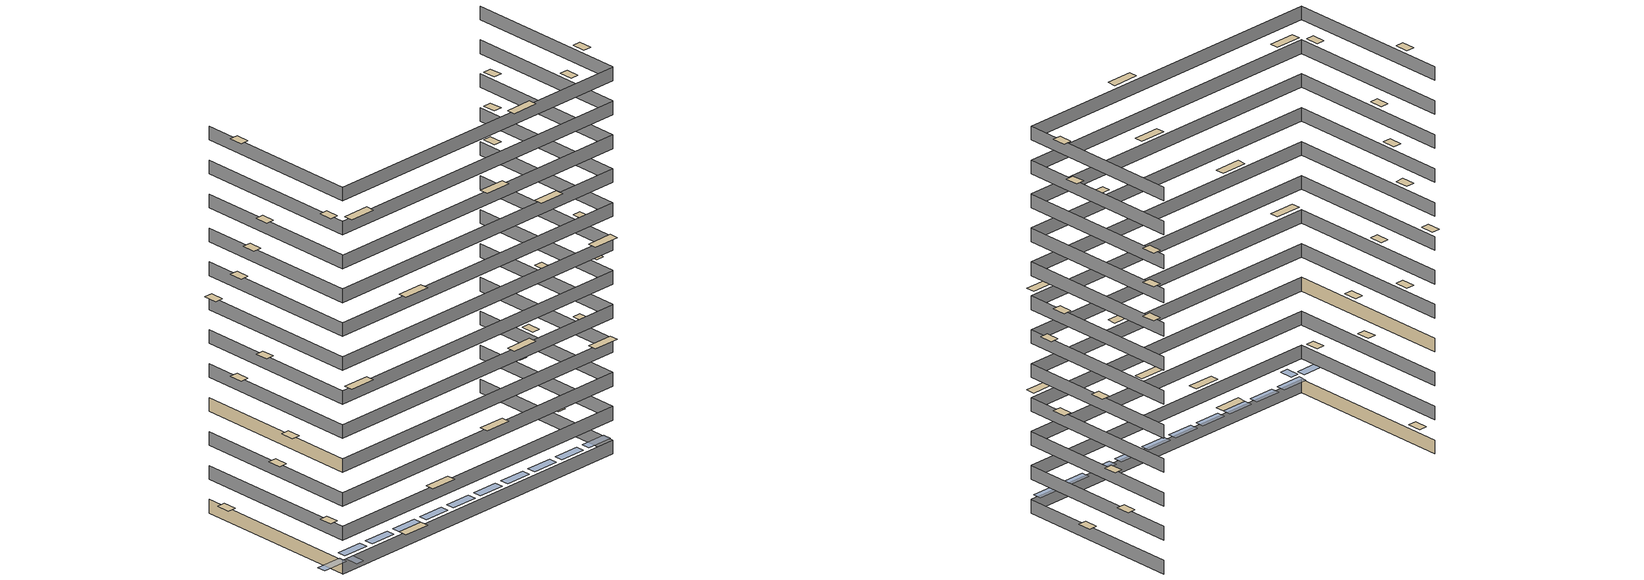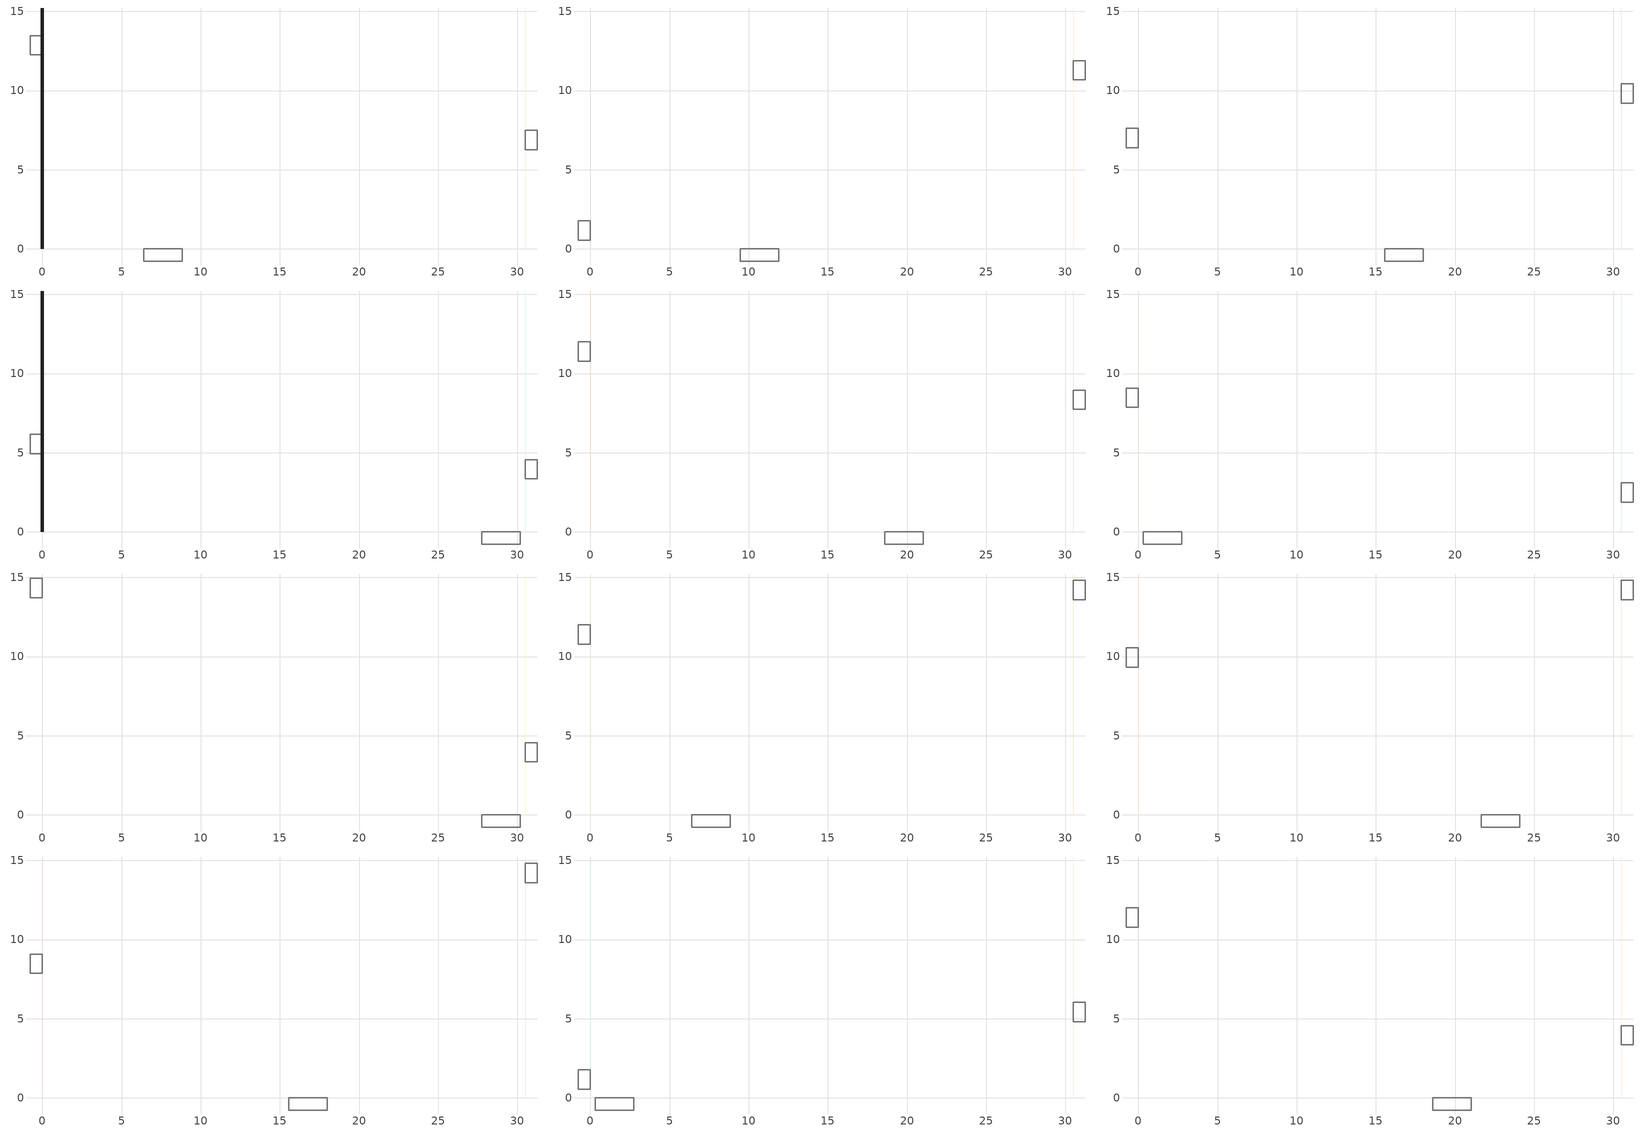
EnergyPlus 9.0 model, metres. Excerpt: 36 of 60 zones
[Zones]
Thermal Zone 1
 floor ground (ExtSlabCarpet 4in ClimateZone 1-8): 0.03,0 30.45,0 z0.76:1.98
 wall inside (Interior Wall): 8.84,-0.76 8.84,0 6.4,0 6.4,-0.76 z2.29
Thermal Zone 2
 wall outside (ASHRAE 90.1-2010 ExtWall Mass ClimateZone 5): 0,15.21 0,0.03 z0.76:1.98
 wall inside (Interior Wall): 0,12.25 0,13.47 -0.76,13.47 -0.76,12.25 z2.29
Thermal Zone 3
 floor ground (ExtSlabCarpet 4in ClimateZone 1-8): 30.48,0.03 30.48,15.21 z0.76:1.98
 wall inside (Interior Wall): 31.24,6.28 31.24,7.5 30.48,7.5 30.48,6.28 z2.29
Thermal Zone 6
 floor inside (Interior Floor): 0.03,0 30.45,0 z3.81:5.03
 wall inside (Interior Wall): 11.89,-0.76 11.89,0 9.45,0 9.45,-0.76 z5.33
Thermal Zone 7
 floor inside (Interior Floor): 0,15.21 0,0.03 z3.81:5.03
 wall inside (Interior Wall): 0,0.55 0,1.77 -0.76,1.77 -0.76,0.55 z5.33
Thermal Zone 8
 floor inside (Interior Floor): 30.48,0.03 30.48,15.21 z3.81:5.03
 wall inside (Interior Wall): 31.24,10.67 31.24,11.89 30.48,11.89 30.48,10.67 z5.33
Thermal Zone 11
 floor inside (Interior Floor): 0.03,0 30.45,0 z6.86:8.08
 wall inside (Interior Wall): 17.98,-0.76 17.98,0 15.54,0 15.54,-0.76 z8.38
Thermal Zone 12
 floor inside (Interior Floor): 0,15.21 0,0.03 z6.86:8.08
 wall inside (Interior Wall): 0,6.4 0,7.62 -0.76,7.62 -0.76,6.4 z8.38
Thermal Zone 13
 floor inside (Interior Floor): 30.48,0.03 30.48,15.21 z6.86:8.08
 wall inside (Interior Wall): 31.24,9.2 31.24,10.42 30.48,10.42 30.48,9.2 z8.38
Thermal Zone 16
 floor inside (Interior Floor): 0.03,0 30.45,0 z9.9:11.13
 wall inside (Interior Wall): 30.18,-0.76 30.18,0 27.74,0 27.74,-0.76 z11.43
Thermal Zone 17
 wall outside (ASHRAE 90.1-2010 ExtWall Mass ClimateZone 5): 0,15.21 0,0.03 z9.9:11.13
 wall inside (Interior Wall): 0,4.94 0,6.16 -0.76,6.16 -0.76,4.94 z11.43
Thermal Zone 18
 floor inside (Interior Floor): 30.48,0.03 30.48,15.21 z9.9:11.13
 wall inside (Interior Wall): 31.24,3.35 31.24,4.57 30.48,4.57 30.48,3.35 z11.43
Thermal Zone 21
 floor inside (Interior Floor): 0.03,0 30.45,0 z12.95:14.17
 wall inside (Interior Wall): 21.03,-0.76 21.03,0 18.59,0 18.59,-0.76 z14.48
Thermal Zone 22
 floor inside (Interior Floor): 0,15.21 0,0.03 z12.95:14.18
 wall inside (Interior Wall): 0,10.79 0,12.01 -0.76,12.01 -0.76,10.79 z14.48
Thermal Zone 23
 floor inside (Interior Floor): 30.48,0.03 30.48,15.21 z12.95:14.18
 wall inside (Interior Wall): 31.24,7.74 31.24,8.96 30.48,8.96 30.48,7.74 z14.48
Thermal Zone 26
 floor inside (Interior Floor): 0.03,0 30.45,0 z16:17.22
 wall inside (Interior Wall): 2.74,-0.76 2.74,0 0.3,0 0.3,-0.76 z17.53
Thermal Zone 27
 floor inside (Interior Floor): 0,15.21 0,0.03 z16:17.22
 wall inside (Interior Wall): 0,7.86 0,9.08 -0.76,9.08 -0.76,7.86 z17.53
Thermal Zone 28
 floor inside (Interior Floor): 30.48,0.03 30.48,15.21 z16:17.22
 wall inside (Interior Wall): 31.24,1.89 31.24,3.11 30.48,3.11 30.48,1.89 z17.53
Thermal Zone 31
 floor inside (Interior Floor): 0.03,0 30.45,0 z19.05:20.27
 wall inside (Interior Wall): 30.18,-0.76 30.18,0 27.74,0 27.74,-0.76 z20.57
Thermal Zone 32
 floor inside (Interior Floor): 0,15.21 0,0.03 z19.05:20.27
 wall inside (Interior Wall): 0,13.72 0,14.94 -0.76,14.94 -0.76,13.72 z20.57
Thermal Zone 33
 floor inside (Interior Floor): 30.48,0.03 30.48,15.21 z19.05:20.27
 wall inside (Interior Wall): 31.24,3.35 31.24,4.57 30.48,4.57 30.48,3.35 z20.57
Thermal Zone 36
 floor inside (Interior Floor): 0.03,0 30.45,0 z22.1:23.32
 wall inside (Interior Wall): 8.84,-0.76 8.84,0 6.4,0 6.4,-0.76 z23.62
Thermal Zone 37
 floor inside (Interior Floor): 0,15.21 0,0.03 z22.1:23.32
 wall inside (Interior Wall): 0,10.79 0,12.01 -0.76,12.01 -0.76,10.79 z23.62
Thermal Zone 38
 floor inside (Interior Floor): 30.48,0.03 30.48,15.21 z22.1:23.32
 wall inside (Interior Wall): 31.24,13.59 31.24,14.81 30.48,14.81 30.48,13.59 z23.62
Thermal Zone 41
 floor inside (Interior Floor): 0.03,0 30.45,0 z25.14:26.37
 wall inside (Interior Wall): 24.08,-0.76 24.08,0 21.64,0 21.64,-0.76 z26.67
Thermal Zone 42
 floor inside (Interior Floor): 0,15.21 0,0.03 z25.14:26.37
 wall inside (Interior Wall): 0,9.33 0,10.55 -0.76,10.55 -0.76,9.33 z26.67
Thermal Zone 43
 floor inside (Interior Floor): 30.48,0.03 30.48,15.21 z25.14:26.37
 wall inside (Interior Wall): 31.24,13.59 31.24,14.81 30.48,14.81 30.48,13.59 z26.67
Thermal Zone 46
 floor inside (Interior Floor): 0.03,0 30.45,0 z28.19:29.41
 wall inside (Interior Wall): 17.98,-0.76 17.98,0 15.54,0 15.54,-0.76 z29.72
Thermal Zone 47
 floor inside (Interior Floor): 0,15.21 0,0.03 z28.19:29.42
 wall inside (Interior Wall): 0,7.86 0,9.08 -0.76,9.08 -0.76,7.86 z29.72
Thermal Zone 48
 floor inside (Interior Floor): 30.48,0.03 30.48,15.21 z28.19:29.42
 wall inside (Interior Wall): 31.24,13.59 31.24,14.81 30.48,14.81 30.48,13.59 z29.72
Thermal Zone 51
 floor inside (Interior Floor): 0.03,0 30.45,0 z31.24:32.46
 wall inside (Interior Wall): 2.74,-0.76 2.74,0 0.3,0 0.3,-0.76 z32.77
Thermal Zone 52
 floor inside (Interior Floor): 0,15.21 0,0.03 z31.24:32.46
 wall inside (Interior Wall): 0,0.55 0,1.77 -0.76,1.77 -0.76,0.55 z32.77
Thermal Zone 53
 floor inside (Interior Floor): 30.48,0.03 30.48,15.21 z31.24:32.46
 wall inside (Interior Wall): 31.24,4.82 31.24,6.04 30.48,6.04 30.48,4.82 z32.77
Thermal Zone 56
 floor inside (Interior Floor): 0.03,0 30.45,0 z34.29:35.51
 wall inside (Interior Wall): 21.03,-0.76 21.03,0 18.59,0 18.59,-0.76 z35.81
Thermal Zone 57
 floor inside (Interior Floor): 0,15.21 0,0.03 z34.29:35.51
 wall inside (Interior Wall): 0,10.79 0,12.01 -0.76,12.01 -0.76,10.79 z35.81
Thermal Zone 58
 floor inside (Interior Floor): 30.48,0.03 30.48,15.21 z34.29:35.51
 wall inside (Interior Wall): 31.24,3.35 31.24,4.57 30.48,4.57 30.48,3.35 z35.81
shading: 24.08,0 24.08,0.76 21.64,0.76 21.64,0 z2.29; 30.18,0 30.18,0.76 27.74,0.76 27.74,0 z2.29; 24.08,0 24.08,0.76 21.64,0.76 21.64,0 z2.29; 30.18,0 30.18,0.76 27.74,0.76 27.74,0 z2.29; 24.08,0 24.08,0.76 21.64,0.76 21.64,0 z2.29; 30.18,0 30.18,0.76 27.74,0.76 27.74,0 z2.29; 30.18,0 30.18,0.76 27.74,0.76 27.74,0 z2.29; 24.08,0 24.08,0.76 21.64,0.76 21.64,0 z2.29; 30.18,0 30.18,0.76 27.74,0.76 27.74,0 z2.29; 24.08,0 24.08,0.76 21.64,0.76 21.64,0 z2.29; 24.08,0 24.08,0.76 21.64,0.76 21.64,0 z2.29; 30.18,0 30.18,0.76 27.74,0.76 27.74,0 z2.29; 30.18,0 30.18,0.76 27.74,0.76 27.74,0 z2.29; 24.08,0 24.08,0.76 21.64,0.76 21.64,0 z2.29; 30.18,0 30.18,0.76 27.74,0.76 27.74,0 z2.29; 24.08,0 24.08,0.76 21.64,0.76 21.64,0 z2.29; 24.08,0 24.08,0.76 21.64,0.76 21.64,0 z2.29; 30.18,0 30.18,0.76 27.74,0.76 27.74,0 z2.29; 30.18,0 30.18,0.76 27.74,0.76 27.74,0 z2.29; 24.08,0 24.08,0.76 21.64,0.76 21.64,0 z2.29; 24.08,0 24.08,0.76 21.64,0.76 21.64,0 z2.29; 30.18,0 30.18,0.76 27.74,0.76 27.74,0 z2.29; 24.08,0 24.08,0.76 21.64,0.76 21.64,0 z2.29; 30.18,0 30.18,0.76 27.74,0.76 27.74,0 z2.29; 24.08,0 24.08,0.76 21.64,0.76 21.64,0 z2.29; 30.18,0 30.18,0.76 27.74,0.76 27.74,0 z2.29; 30.18,0 30.18,0.76 27.74,0.76 27.74,0 z2.29; 24.08,0 24.08,0.76 21.64,0.76 21.64,0 z2.29; 24.08,0 24.08,0.76 21.64,0.76 21.64,0 z2.29; 30.18,0 30.18,0.76 27.74,0.76 27.74,0 z2.29; 30.18,0 30.18,0.76 27.74,0.76 27.74,0 z2.29; 24.08,0 24.08,0.76 21.64,0.76 21.64,0 z2.29; 30.18,0 30.18,0.76 27.74,0.76 27.74,0 z2.29; 24.08,0 24.08,0.76 21.64,0.76 21.64,0 z2.29; 30.18,0 30.18,0.76 27.74,0.76 27.74,0 z2.29; 24.08,0 24.08,0.76 21.64,0.76 21.64,0 z2.29; 5.79,0 5.79,0.76 3.35,0.76 3.35,0 z2.29; 5.79,0 5.79,0.76 3.35,0.76 3.35,0 z2.29; 5.79,0 5.79,0.76 3.35,0.76 3.35,0 z2.29; 5.79,0 5.79,0.76 3.35,0.76 3.35,0 z2.29; 5.79,0 5.79,0.76 3.35,0.76 3.35,0 z2.29; 5.79,0 5.79,0.76 3.35,0.76 3.35,0 z2.29; 5.79,0 5.79,0.76 3.35,0.76 3.35,0 z2.29; 5.79,0 5.79,0.76 3.35,0.76 3.35,0 z2.29; 5.79,0 5.79,0.76 3.35,0.76 3.35,0 z2.29; 5.79,0 5.79,0.76 3.35,0.76 3.35,0 z2.29; 5.79,0 5.79,0.76 3.35,0.76 3.35,0 z2.29; 5.79,0 5.79,0.76 3.35,0.76 3.35,0 z2.29; 5.79,0 5.79,0.76 3.35,0.76 3.35,0 z2.29; 5.79,0 5.79,0.76 3.35,0.76 3.35,0 z2.29; 5.79,0 5.79,0.76 3.35,0.76 3.35,0 z2.29; 5.79,0 5.79,0.76 3.35,0.76 3.35,0 z2.29; 5.79,0 5.79,0.76 3.35,0.76 3.35,0 z2.29; 5.79,0 5.79,0.76 3.35,0.76 3.35,0 z2.29; -0.3,-0.76 -0.3,0 -2.74,0 -2.74,-0.76 z2.29; 11.89,0 11.89,0.76 9.45,0.76 9.45,0 z2.29; 14.94,0 14.94,0.76 12.5,0.76 12.5,0 z2.29; 2.74,0 2.74,0.76 0.3,0.76 0.3,0 z2.29; 8.84,0 8.84,0.76 6.4,0.76 6.4,0 z2.29; 17.98,0 17.98,0.76 15.54,0.76 15.54,0 z2.29; 11.89,0 11.89,0.76 9.45,0.76 9.45,0 z2.29; 14.94,0 14.94,0.76 12.5,0.76 12.5,0 z2.29; 8.84,0 8.84,0.76 6.4,0.76 6.4,0 z2.29; 17.98,0 17.98,0.76 15.54,0.76 15.54,0 z2.29; 2.74,0 2.74,0.76 0.3,0.76 0.3,0 z2.29; -0.3,-0.76 -0.3,0 -2.74,0 -2.74,-0.76 z2.29; 14.94,0 14.94,0.76 12.5,0.76 12.5,0 z2.29; 2.74,0 2.74,0.76 0.3,0.76 0.3,0 z2.29; 8.84,0 8.84,0.76 6.4,0.76 6.4,0 z2.29; 17.98,0 17.98,0.76 15.54,0.76 15.54,0 z2.29; 11.89,0 11.89,0.76 9.45,0.76 9.45,0 z2.29; 2.74,0 2.74,0.76 0.3,0.76 0.3,0 z2.29; 14.94,0 14.94,0.76 12.5,0.76 12.5,0 z2.29; 17.98,0 17.98,0.76 15.54,0.76 15.54,0 z2.29; 11.89,0 11.89,0.76 9.45,0.76 9.45,0 z2.29; 8.84,0 8.84,0.76 6.4,0.76 6.4,0 z2.29; -0.3,-0.76 -0.3,0 -2.74,0 -2.74,-0.76 z2.29; 17.98,0 17.98,0.76 15.54,0.76 15.54,0 z2.29; 8.84,0 8.84,0.76 6.4,0.76 6.4,0 z2.29; 2.74,0 2.74,0.76 0.3,0.76 0.3,0 z2.29; 11.89,0 11.89,0.76 9.45,0.76 9.45,0 z2.29; 14.94,0 14.94,0.76 12.5,0.76 12.5,0 z2.29; -0.3,-0.76 -0.3,0 -2.74,0 -2.74,-0.76 z2.29; 17.98,0 17.98,0.76 15.54,0.76 15.54,0 z2.29; 8.84,0 8.84,0.76 6.4,0.76 6.4,0 z2.29; 14.94,0 14.94,0.76 12.5,0.76 12.5,0 z2.29; 11.89,0 11.89,0.76 9.45,0.76 9.45,0 z2.29; 2.74,0 2.74,0.76 0.3,0.76 0.3,0 z2.29; 11.89,0 11.89,0.76 9.45,0.76 9.45,0 z2.29; 17.98,0 17.98,0.76 15.54,0.76 15.54,0 z2.29; 8.84,0 8.84,0.76 6.4,0.76 6.4,0 z2.29; 2.74,0 2.74,0.76 0.3,0.76 0.3,0 z2.29; 14.94,0 14.94,0.76 12.5,0.76 12.5,0 z2.29; -0.3,-0.76 -0.3,0 -2.74,0 -2.74,-0.76 z2.29; 14.94,0 14.94,0.76 12.5,0.76 12.5,0 z2.29; 11.89,0 11.89,0.76 9.45,0.76 9.45,0 z2.29; 2.74,0 2.74,0.76 0.3,0.76 0.3,0 z2.29; 17.98,0 17.98,0.76 15.54,0.76 15.54,0 z2.29; 8.84,0 8.84,0.76 6.4,0.76 6.4,0 z2.29; -0.3,-0.76 -0.3,0 -2.74,0 -2.74,-0.76 z2.29; 11.89,0 11.89,0.76 9.45,0.76 9.45,0 z2.29; 14.94,0 14.94,0.76 12.5,0.76 12.5,0 z2.29; 17.98,0 17.98,0.76 15.54,0.76 15.54,0 z2.29; 8.84,0 8.84,0.76 6.4,0.76 6.4,0 z2.29; 2.74,0 2.74,0.76 0.3,0.76 0.3,0 z2.29; -0.3,-0.76 -0.3,0 -2.74,0 -2.74,-0.76 z2.29; 2.74,0 2.74,0.76 0.3,0.76 0.3,0 z2.29; 17.98,0 17.98,0.76 15.54,0.76 15.54,0 z2.29; 14.94,0 14.94,0.76 12.5,0.76 12.5,0 z2.29; 11.89,0 11.89,0.76 9.45,0.76 9.45,0 z2.29; 8.84,0 8.84,0.76 6.4,0.76 6.4,0 z2.29; 17.98,0 17.98,0.76 15.54,0.76 15.54,0 z2.29; 8.84,0 8.84,0.76 6.4,0.76 6.4,0 z2.29; 11.89,0 11.89,0.76 9.45,0.76 9.45,0 z2.29; 14.94,0 14.94,0.76 12.5,0.76 12.5,0 z2.29; 2.74,0 2.74,0.76 0.3,0.76 0.3,0 z2.29; -0.3,-0.76 -0.3,0 -2.74,0 -2.74,-0.76 z2.29; 17.98,0 17.98,0.76 15.54,0.76 15.54,0 z2.29; 8.84,0 8.84,0.76 6.4,0.76 6.4,0 z2.29; 14.94,0 14.94,0.76 12.5,0.76 12.5,0 z2.29; 2.74,0 2.74,0.76 0.3,0.76 0.3,0 z2.29; 11.89,0 11.89,0.76 9.45,0.76 9.45,0 z2.29; -0.3,-0.76 -0.3,0 -2.74,0 -2.74,-0.76 z2.29; -0.3,-0.76 -0.3,0 -2.74,0 -2.74,-0.76 z2.29; 2.74,0 2.74,0.76 0.3,0.76 0.3,0 z2.29; 17.98,0 17.98,0.76 15.54,0.76 15.54,0 z2.29; 8.84,0 8.84,0.76 6.4,0.76 6.4,0 z2.29; 11.89,0 11.89,0.76 9.45,0.76 9.45,0 z2.29; 14.94,0 14.94,0.76 12.5,0.76 12.5,0 z2.29; -0.3,-0.76 -0.3,0 -2.74,0 -2.74,-0.76 z2.29; 17.98,0 17.98,0.76 15.54,0.76 15.54,0 z2.29; 2.74,0 2.74,0.76 0.3,0.76 0.3,0 z2.29; 14.94,0 14.94,0.76 12.5,0.76 12.5,0 z2.29; 8.84,0 8.84,0.76 6.4,0.76 6.4,0 z2.29; 11.89,0 11.89,0.76 9.45,0.76 9.45,0 z2.29; -0.3,-0.76 -0.3,0 -2.74,0 -2.74,-0.76 z2.29; 2.74,0 2.74,0.76 0.3,0.76 0.3,0 z2.29; 17.98,0 17.98,0.76 15.54,0.76 15.54,0 z2.29; 14.94,0 14.94,0.76 12.5,0.76 12.5,0 z2.29; 11.89,0 11.89,0.76 9.45,0.76 9.45,0 z2.29; 8.84,0 8.84,0.76 6.4,0.76 6.4,0 z2.29; -0.3,-0.76 -0.3,0 -2.74,0 -2.74,-0.76 z2.29; 8.84,0 8.84,0.76 6.4,0.76 6.4,0 z2.29; 11.89,0 11.89,0.76 9.45,0.76 9.45,0 z2.29; 14.94,0 14.94,0.76 12.5,0.76 12.5,0 z2.29; 17.98,0 17.98,0.76 15.54,0.76 15.54,0 z2.29; 2.74,0 2.74,0.76 0.3,0.76 0.3,0 z2.29; 17.98,0 17.98,0.76 15.54,0.76 15.54,0 z2.29; 14.94,0 14.94,0.76 12.5,0.76 12.5,0 z2.29; 2.74,0 2.74,0.76 0.3,0.76 0.3,0 z2.29; 8.84,0 8.84,0.76 6.4,0.76 6.4,0 z2.29; 11.89,0 11.89,0.76 9.45,0.76 9.45,0 z2.29; -0.3,-0.76 -0.3,0 -2.74,0 -2.74,-0.76 z2.29; 8.84,0 8.84,0.76 6.4,0.76 6.4,0 z2.29; 17.98,0 17.98,0.76 15.54,0.76 15.54,0 z2.29; 2.74,0 2.74,0.76 0.3,0.76 0.3,0 z2.29; 11.89,0 11.89,0.76 9.45,0.76 9.45,0 z2.29; 14.94,0 14.94,0.76 12.5,0.76 12.5,0 z2.29; 21.03,0 21.03,0.76 18.59,0.76 18.59,0 z2.29; 27.13,0 27.13,0.76 24.69,0.76 24.69,0 z2.29; 27.13,0 27.13,0.76 24.69,0.76 24.69,0 z2.29; 21.03,0 21.03,0.76 18.59,0.76 18.59,0 z2.29; 21.03,0 21.03,0.76 18.59,0.76 18.59,0 z2.29; 27.13,0 27.13,0.76 24.69,0.76 24.69,0 z2.29; 27.13,0 27.13,0.76 24.69,0.76 24.69,0 z2.29; 21.03,0 21.03,0.76 18.59,0.76 18.59,0 z2.29; 27.13,0 27.13,0.76 24.69,0.76 24.69,0 z2.29; 21.03,0 21.03,0.76 18.59,0.76 18.59,0 z2.29; 21.03,0 21.03,0.76 18.59,0.76 18.59,0 z2.29; 27.13,0 27.13,0.76 24.69,0.76 24.69,0 z2.29; 27.13,0 27.13,0.76 24.69,0.76 24.69,0 z2.29; 21.03,0 21.03,0.76 18.59,0.76 18.59,0 z2.29; 27.13,0 27.13,0.76 24.69,0.76 24.69,0 z2.29; 21.03,0 21.03,0.76 18.59,0.76 18.59,0 z2.29; 27.13,0 27.13,0.76 24.69,0.76 24.69,0 z2.29; 21.03,0 21.03,0.76 18.59,0.76 18.59,0 z2.29; 21.03,0 21.03,0.76 18.59,0.76 18.59,0 z2.29; 27.13,0 27.13,0.76 24.69,0.76 24.69,0 z2.29; 27.13,0 27.13,0.76 24.69,0.76 24.69,0 z2.29; 21.03,0 21.03,0.76 18.59,0.76 18.59,0 z2.29; 21.03,0 21.03,0.76 18.59,0.76 18.59,0 z2.29; 27.13,0 27.13,0.76 24.69,0.76 24.69,0 z2.29; 27.13,0 27.13,0.76 24.69,0.76 24.69,0 z2.29; 21.03,0 21.03,0.76 18.59,0.76 18.59,0 z2.29; 21.03,0 21.03,0.76 18.59,0.76 18.59,0 z2.29; 27.13,0 27.13,0.76 24.69,0.76 24.69,0 z2.29; 27.13,0 27.13,0.76 24.69,0.76 24.69,0 z2.29; 21.03,0 21.03,0.76 18.59,0.76 18.59,0 z2.29; 21.03,0 21.03,0.76 18.59,0.76 18.59,0 z2.29; 27.13,0 27.13,0.76 24.69,0.76 24.69,0 z2.29; 27.13,0 27.13,0.76 24.69,0.76 24.69,0 z2.29; 21.03,0 21.03,0.76 18.59,0.76 18.59,0 z2.29; 27.13,0 27.13,0.76 24.69,0.76 24.69,0 z2.29; 21.03,0 21.03,0.76 18.59,0.76 18.59,0 z2.29; 24.08,0 24.08,0.76 21.64,0.76 21.64,0 z2.29; 30.18,0 30.18,0.76 27.74,0.76 27.74,0 z2.29; 30.18,0 30.18,0.76 27.74,0.76 27.74,0 z2.29; 24.08,0 24.08,0.76 21.64,0.76 21.64,0 z2.29; 5.79,0 5.79,0.76 3.35,0.76 3.35,0 z2.29; 5.79,0 5.79,0.76 3.35,0.76 3.35,0 z2.29; -0.3,-0.76 -0.3,0 -2.74,0 -2.74,-0.76 z2.29; 2.74,0 2.74,0.76 0.3,0.76 0.3,0 z2.29; 11.89,0 11.89,0.76 9.45,0.76 9.45,0 z2.29; 8.84,0 8.84,0.76 6.4,0.76 6.4,0 z2.29; 17.98,0 17.98,0.76 15.54,0.76 15.54,0 z2.29; 14.94,0 14.94,0.76 12.5,0.76 12.5,0 z2.29; -0.3,-0.76 -0.3,0 -2.74,0 -2.74,-0.76 z2.29; 2.74,0 2.74,0.76 0.3,0.76 0.3,0 z2.29; 17.98,0 17.98,0.76 15.54,0.76 15.54,0 z2.29; 14.94,0 14.94,0.76 12.5,0.76 12.5,0 z2.29; 11.89,0 11.89,0.76 9.45,0.76 9.45,0 z2.29; 8.84,0 8.84,0.76 6.4,0.76 6.4,0 z2.29; 21.03,0 21.03,0.76 18.59,0.76 18.59,0 z2.29; 27.13,0 27.13,0.76 24.69,0.76 24.69,0 z2.29; 21.03,0 21.03,0.76 18.59,0.76 18.59,0 z2.29; 27.13,0 27.13,0.76 24.69,0.76 24.69,0 z2.29; 0.76,-1.65 0.76,-0.43 0,-0.43 0,-1.65 z2.29; 0.76,-1.65 0.76,-0.43 0,-0.43 0,-1.65 z2.29; 0.76,-1.65 0.76,-0.43 0,-0.43 0,-1.65 z2.29; 0.76,-1.65 0.76,-0.43 0,-0.43 0,-1.65 z2.29; 0.76,-1.65 0.76,-0.43 0,-0.43 0,-1.65 z2.29; 0.76,-1.65 0.76,-0.43 0,-0.43 0,-1.65 z2.29; 0.76,-1.65 0.76,-0.43 0,-0.43 0,-1.65 z2.29; 0.76,-1.65 0.76,-0.43 0,-0.43 0,-1.65 z2.29; 0.76,-1.65 0.76,-0.43 0,-0.43 0,-1.65 z2.29; 0.76,-1.65 0.76,-0.43 0,-0.43 0,-1.65 z2.29; 0.76,-1.65 0.76,-0.43 0,-0.43 0,-1.65 z2.29; 0.76,-1.65 0.76,-0.43 0,-0.43 0,-1.65 z2.29; 0.76,-1.65 0.76,-0.43 0,-0.43 0,-1.65 z2.29; 0.76,-1.65 0.76,-0.43 0,-0.43 0,-1.65 z2.29; 0.76,-1.65 0.76,-0.43 0,-0.43 0,-1.65 z2.29
[Building]
Building 1: Solar Distribution=FullInteriorAndExterior
[Site:Location]
Chicago Ohare Intl Ap: Latitude {deg}=41.98; Longitude {deg}=-87.92; Time Zone {hr}=-6; Elevation {m}=201
[Material] Thermal Absorptance=0.9
Name | Roughness | Thickness {m} | Conductivity {W/m-K} | Density {kg/m3} | Specific Heat {J/kg-K} | Solar Absorptance | Visible Absorptance
1/2IN Gypsum | Smooth | 0.0127 | 0.16 | 784.9 | 830 | 0.4 | 0.4
1IN Stucco | Smooth | 0.0253 | 0.6918 | 1858 | 837 | 0.92 | 0.92
8IN CONCRETE HW RefBldg | Rough | 0.2032 | 1.311 | 2240 | 836.8 | 0.7 | 0.7
F16 Acoustic tile | MediumSmooth | 0.0191 | 0.06 | 368 | 590 | 0.3 | 0.3
G01a 19mm gypsum board | MediumSmooth | 0.019 | 0.16 | 800 | 1090 | 0.4 | 0.4
M11 100mm lightweight concrete | MediumRough | 0.1016 | 0.53 | 1280 | 840 | 0.5 | 0.5
Mass Wall Insulation R-8.72 IP | MediumRough | 0.075271 | 0.049 | 265 | 836.8 | 0.7 | 0.7
MAT-CC05 4 HW CONCRETE | Rough | 0.1016 | 1.311 | 2240 | 836.8 | 0.85 | 0.85
[Material:AirGap]
Name | Thermal Resistance {m2-K/W}
F04 Wall air space resistance | 0.15
F05 Ceiling air space resistance | 0.18
[Material:NoMass]
CP02 CARPET PAD: Roughness=Smooth; Thermal Resistance {m2-K/W}=0.1; Thermal Absorptance=0.9; Solar Absorptance=0.8; Visible Absorptance=0.8
[Construction]
ASHRAE 90.1-2010 ExtWall Mass ClimateZone 5: 1IN Stucco, 8IN CONCRETE HW RefBldg, Mass Wall Insulation R-8.72 IP, 1/2IN Gypsum
ExtSlabCarpet 4in ClimateZone 1-8: MAT-CC05 4 HW CONCRETE, CP02 CARPET PAD
Interior Floor: F16 Acoustic tile, F05 Ceiling air space resistance, M11 100mm lightweight concrete
Interior Wall: G01a 19mm gypsum board, F04 Wall air space resistance, G01a 19mm gypsum board
[Zone]
Thermal Zone 1; Thermal Zone 10; Thermal Zone 100; Thermal Zone 11; Thermal Zone 12; Thermal Zone 13; Thermal Zone 14; Thermal Zone 15; Thermal Zone 16; Thermal Zone 17; Thermal Zone 18; Thermal Zone 19; Thermal Zone 2; Thermal Zone 20; Thermal Zone 21; Thermal Zone 22; Thermal Zone 23; Thermal Zone 24; Thermal Zone 25; Thermal Zone 26; Thermal Zone 27; Thermal Zone 28; Thermal Zone 29; Thermal Zone 3; Thermal Zone 30; Thermal Zone 31; Thermal Zone 32; Thermal Zone 33; Thermal Zone 34; Thermal Zone 35; Thermal Zone 36; Thermal Zone 37; Thermal Zone 38; Thermal Zone 39; Thermal Zone 4; Thermal Zone 40; Thermal Zone 41; Thermal Zone 42; Thermal Zone 43; Thermal Zone 44; Thermal Zone 45; Thermal Zone 46; Thermal Zone 47; Thermal Zone 48; Thermal Zone 49; Thermal Zone 5; Thermal Zone 50; Thermal Zone 51; Thermal Zone 52; Thermal Zone 53; Thermal Zone 54; Thermal Zone 55; Thermal Zone 56; Thermal Zone 57; Thermal Zone 58; Thermal Zone 59; Thermal Zone 6; Thermal Zone 60; Thermal Zone 64; Thermal Zone 65; Thermal Zone 69; Thermal Zone 7; Thermal Zone 70; Thermal Zone 74; Thermal Zone 75; Thermal Zone 79; Thermal Zone 8; Thermal Zone 80; Thermal Zone 84; Thermal Zone 85; Thermal Zone 89; Thermal Zone 9; Thermal Zone 90; Thermal Zone 94; Thermal Zone 95; Thermal Zone 99
